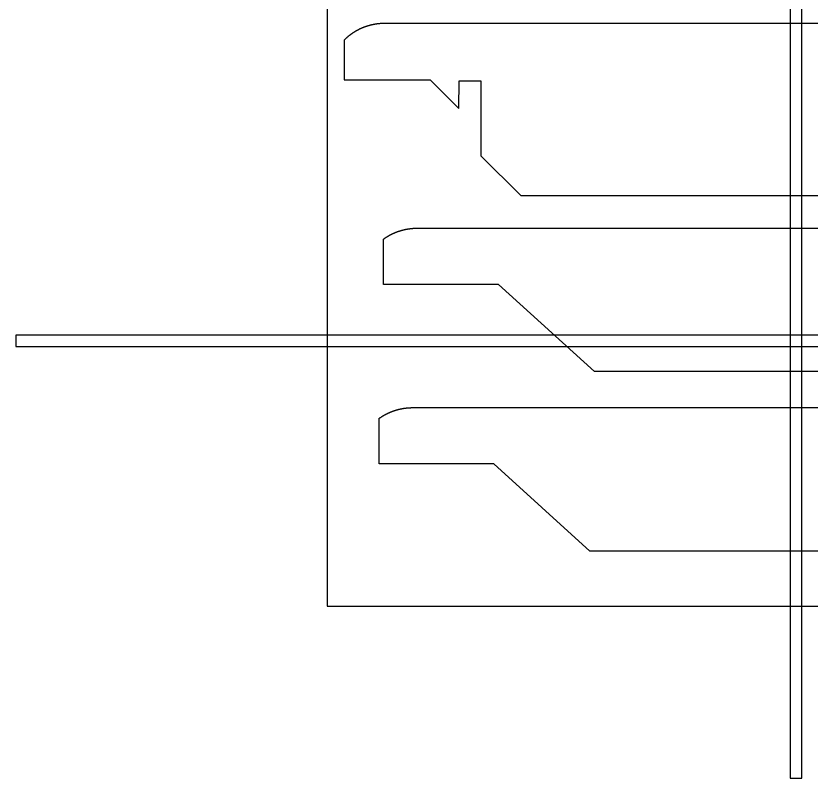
# Model space of a CAD drawing. Header units: inches. Extents: x -1514 to 1282, y -2074 to 286.
# Drawn here: x -1200.43 to -1186.57, y -1615.2 to -1601.92 of the extents above; entities that cross this region are included whole.
import ezdxf

# ---------------------------------------------------------------- set-up
doc = ezdxf.new("R2010")
doc.units = ezdxf.units.IN
doc.header["$LTSCALE"] = 0.1
doc.header["$MEASUREMENT"] = 0
doc.layers.add('pic', color=1, linetype='Continuous')

msp = doc.modelspace()

# ---------------------------------------------------------------- linework, layer by layer
at = {"color": 7, "linetype": 'Continuous', "lineweight": 25}
for points in [[(-1128.2143, -1602.05432), (-1194.00881, -1602.05432), (-1194.01492, -1602.05433), (-1194.02102, -1602.05439), (-1194.02713, -1602.05449), (-1194.03324, -1602.05462), (-1194.03935, -1602.05479), (-1194.04546, -1602.055), (-1194.05157, -1602.05524), (-1194.05767, -1602.05553), (-1194.06378, -1602.05585), (-1194.06988, -1602.05621), (-1194.07598, -1602.0566), (-1194.08207, -1602.05704), (-1194.08817, -1602.05751), (-1194.09426, -1602.05802), (-1194.10034, -1602.05857), (-1194.10642, -1602.05916), (-1194.1125, -1602.05978), (-1194.11857, -1602.06044), (-1194.1216, -1602.06078), (-1194.1246, -1602.06113), (-1194.13059, -1602.06186), (-1194.13658, -1602.06262), (-1194.14256, -1602.06343), (-1194.14855, -1602.06427), (-1194.15453, -1602.06515), (-1194.1605, -1602.06606), (-1194.16648, -1602.06701), (-1194.17245, -1602.068), (-1194.17842, -1602.06903), (-1194.18438, -1602.0701), (-1194.19034, -1602.0712), (-1194.19629, -1602.07234), (-1194.20223, -1602.07351), (-1194.20817, -1602.07472), (-1194.21411, -1602.07597), (-1194.22004, -1602.07726), (-1194.22596, -1602.07858), (-1194.23187, -1602.07994), (-1194.23778, -1602.08133), (-1194.24368, -1602.08276), (-1194.24957, -1602.08423), (-1194.25546, -1602.08573), (-1194.26133, -1602.08727), (-1194.26719, -1602.08884), (-1194.27305, -1602.09045), (-1194.2789, -1602.0921), (-1194.28473, -1602.09378), (-1194.29056, -1602.0955), (-1194.29637, -1602.09725), (-1194.30218, -1602.09903), (-1194.30797, -1602.10086), (-1194.31375, -1602.10271), (-1194.31952, -1602.1046), (-1194.32528, -1602.10653), (-1194.33102, -1602.10849), (-1194.33676, -1602.11049), (-1194.34247, -1602.11252), (-1194.34818, -1602.11458), (-1194.35387, -1602.11668), (-1194.35954, -1602.11882), (-1194.36521, -1602.12099), (-1194.37085, -1602.12319), (-1194.37648, -1602.12542), (-1194.3821, -1602.12769), (-1194.3877, -1602.13), (-1194.39328, -1602.13234), (-1194.39885, -1602.13471), (-1194.4044, -1602.13711), (-1194.40994, -1602.13955), (-1194.41545, -1602.14202), (-1194.42095, -1602.14453), (-1194.42643, -1602.14706), (-1194.43189, -1602.14964), (-1194.43733, -1602.15224), (-1194.44276, -1602.15488), (-1194.44817, -1602.15755), (-1194.45356, -1602.16026), (-1194.45894, -1602.163), (-1194.46431, -1602.16578), (-1194.46966, -1602.16859), (-1194.475, -1602.17144), (-1194.48032, -1602.17432), (-1194.48562, -1602.17723), (-1194.49091, -1602.18018), (-1194.49618, -1602.18316), (-1194.50143, -1602.18618), (-1194.50667, -1602.18923), (-1194.51189, -1602.19231), (-1194.51709, -1602.19542), (-1194.52228, -1602.19857), (-1194.52745, -1602.20175), (-1194.53259, -1602.20496), (-1194.53772, -1602.20821), (-1194.54283, -1602.21148), (-1194.54792, -1602.21479), (-1194.55299, -1602.21813), (-1194.55804, -1602.2215), (-1194.56308, -1602.2249), (-1194.56809, -1602.22833), (-1194.57308, -1602.23179), (-1194.57804, -1602.23528), (-1194.58299, -1602.23881), (-1194.58792, -1602.24236), (-1194.59282, -1602.24594), (-1194.5977, -1602.24955), (-1194.60256, -1602.2532), (-1194.6074, -1602.25687), (-1194.61221, -1602.26057), (-1194.617, -1602.2643), (-1194.62177, -1602.26805), (-1194.62651, -1602.27184), (-1194.63123, -1602.27565), (-1194.63593, -1602.2795), (-1194.6406, -1602.28337), (-1194.64524, -1602.28726), (-1194.64986, -1602.29119), (-1194.65445, -1602.29514), (-1194.65902, -1602.29912), (-1194.66356, -1602.30313), (-1194.66808, -1602.30716), (-1194.67257, -1602.31122), (-1194.67703, -1602.31531), (-1194.68147, -1602.31942), (-1194.68587, -1602.32356), (-1194.69025, -1602.32772), (-1194.69461, -1602.33191), (-1194.69893, -1602.33612), (-1194.70322, -1602.34036), (-1194.70749, -1602.34463), (-1194.70749, -1603.03434), (-1193.20749, -1603.03434), (-1192.70749, -1603.53434), (-1192.70531, -1603.05432), (-1192.3258, -1603.05432), (-1192.3258, -1604.35779), (-1191.62927, -1605.05432), (-1182.3258, -1605.05432)], [(-1183.65001, -1608.1208), (-1190.34661, -1608.1208), (-1192.01955, -1606.60079), (-1194.01955, -1606.60079), (-1194.01955, -1605.80957), (-1194.01559, -1605.80673), (-1194.01162, -1605.80391), (-1194.00762, -1605.8011), (-1194.00362, -1605.79832), (-1193.99959, -1605.79555), (-1193.99555, -1605.7928), (-1193.9915, -1605.79008), (-1193.98743, -1605.78737), (-1193.98335, -1605.78468), (-1193.97925, -1605.78201), (-1193.97514, -1605.77936), (-1193.97101, -1605.77673), (-1193.96687, -1605.77412), (-1193.96271, -1605.77153), (-1193.95854, -1605.76896), (-1193.95436, -1605.76642), (-1193.95016, -1605.76389), (-1193.94595, -1605.76138), (-1193.94173, -1605.75889), (-1193.9375, -1605.75642), (-1193.93325, -1605.75397), (-1193.92899, -1605.75154), (-1193.92471, -1605.74914), (-1193.92043, -1605.74675), (-1193.91613, -1605.74438), (-1193.91182, -1605.74204), (-1193.9075, -1605.73971), (-1193.90316, -1605.73741), (-1193.89882, -1605.73513), (-1193.89446, -1605.73287), (-1193.89009, -1605.73062), (-1193.88571, -1605.72841), (-1193.88132, -1605.72621), (-1193.87692, -1605.72403), (-1193.87251, -1605.72188), (-1193.86809, -1605.71974), (-1193.86366, -1605.71763), (-1193.85922, -1605.71554), (-1193.85477, -1605.71347), (-1193.8503, -1605.71142), (-1193.84583, -1605.7094), (-1193.84135, -1605.70739), (-1193.83686, -1605.70541), (-1193.83236, -1605.70345), (-1193.82786, -1605.70151), (-1193.82334, -1605.6996), (-1193.81881, -1605.69771), (-1193.81428, -1605.69583), (-1193.80974, -1605.69399), (-1193.80519, -1605.69216), (-1193.80063, -1605.69036), (-1193.79606, -1605.68858), (-1193.79149, -1605.68682), (-1193.78691, -1605.68508), (-1193.78232, -1605.68337), (-1193.77772, -1605.68168), (-1193.77312, -1605.68001), (-1193.76851, -1605.67837), (-1193.76389, -1605.67675), (-1193.75927, -1605.67515), (-1193.75464, -1605.67358), (-1193.75001, -1605.67203), (-1193.74536, -1605.6705), (-1193.74072, -1605.66899), (-1193.73606, -1605.66751), (-1193.73141, -1605.66606), (-1193.72674, -1605.66462), (-1193.72207, -1605.66321), (-1193.7174, -1605.66183), (-1193.7127, -1605.66046), (-1193.70799, -1605.65911), (-1193.70327, -1605.65779), (-1193.69855, -1605.65649), (-1193.69382, -1605.65521), (-1193.68908, -1605.65396), (-1193.68433, -1605.65273), (-1193.67958, -1605.65152), (-1193.67481, -1605.65034), (-1193.67005, -1605.64917), (-1193.66527, -1605.64804), (-1193.66049, -1605.64692), (-1193.6557, -1605.64583), (-1193.65091, -1605.64476), (-1193.64611, -1605.64371), (-1193.6413, -1605.64269), (-1193.63649, -1605.64169), (-1193.63167, -1605.64071), (-1193.62685, -1605.63975), (-1193.62203, -1605.63882), (-1193.61719, -1605.63791), (-1193.61236, -1605.63703), (-1193.60751, -1605.63617), (-1193.60267, -1605.63533), (-1193.59782, -1605.63452), (-1193.59296, -1605.63372), (-1193.5881, -1605.63296), (-1193.58324, -1605.63221), (-1193.57838, -1605.63149), (-1193.57351, -1605.63079), (-1193.56863, -1605.63012), (-1193.56376, -1605.62947), (-1193.55888, -1605.62884), (-1193.554, -1605.62823), (-1193.54911, -1605.62765), (-1193.54423, -1605.62709), (-1193.53934, -1605.62656), (-1193.53445, -1605.62605), (-1193.52955, -1605.62556), (-1193.52466, -1605.6251), (-1193.51976, -1605.62466), (-1193.51487, -1605.62424), (-1193.50997, -1605.62385), (-1193.50507, -1605.62348), (-1193.50017, -1605.62314), (-1193.49527, -1605.62282), (-1193.49036, -1605.62252), (-1193.48546, -1605.62224), (-1193.48056, -1605.62199), (-1193.47566, -1605.62177), (-1193.47075, -1605.62156), (-1193.46585, -1605.62138), (-1193.46095, -1605.62123), (-1193.45605, -1605.6211), (-1193.45115, -1605.62099), (-1193.44625, -1605.62091), (-1193.44135, -1605.62085), (-1193.43645, -1605.62081), (-1193.43156, -1605.6208), (-1131.43998, -1605.6208)], [(-1183.65001, -1608.1208), (-1190.34661, -1608.1208), (-1192.01955, -1606.60079), (-1194.01955, -1606.60079), (-1194.01955, -1605.80957), (-1194.01559, -1605.80673), (-1194.01162, -1605.80391), (-1194.00762, -1605.8011), (-1194.00362, -1605.79832), (-1193.99959, -1605.79555), (-1193.99555, -1605.7928), (-1193.9915, -1605.79008), (-1193.98743, -1605.78737), (-1193.98335, -1605.78468), (-1193.97925, -1605.78201), (-1193.97514, -1605.77936), (-1193.97101, -1605.77673), (-1193.96687, -1605.77412), (-1193.96271, -1605.77153), (-1193.95854, -1605.76896), (-1193.95436, -1605.76642), (-1193.95016, -1605.76389), (-1193.94595, -1605.76138), (-1193.94173, -1605.75889), (-1193.9375, -1605.75642), (-1193.93325, -1605.75397), (-1193.92899, -1605.75154), (-1193.92471, -1605.74914), (-1193.92043, -1605.74675), (-1193.91613, -1605.74438), (-1193.91182, -1605.74204), (-1193.9075, -1605.73971), (-1193.90316, -1605.73741), (-1193.89882, -1605.73513), (-1193.89446, -1605.73287), (-1193.89009, -1605.73062), (-1193.88571, -1605.72841), (-1193.88132, -1605.72621), (-1193.87692, -1605.72403), (-1193.87251, -1605.72188), (-1193.86809, -1605.71974), (-1193.86366, -1605.71763), (-1193.85922, -1605.71554), (-1193.85477, -1605.71347), (-1193.8503, -1605.71142), (-1193.84583, -1605.7094), (-1193.84135, -1605.70739), (-1193.83686, -1605.70541), (-1193.83236, -1605.70345), (-1193.82786, -1605.70151), (-1193.82334, -1605.6996), (-1193.81881, -1605.69771), (-1193.81428, -1605.69583), (-1193.80974, -1605.69399), (-1193.80519, -1605.69216), (-1193.80063, -1605.69036), (-1193.79606, -1605.68858), (-1193.79149, -1605.68682), (-1193.78691, -1605.68508), (-1193.78232, -1605.68337), (-1193.77772, -1605.68168), (-1193.77312, -1605.68001), (-1193.76851, -1605.67837), (-1193.76389, -1605.67675), (-1193.75927, -1605.67515), (-1193.75464, -1605.67358), (-1193.75001, -1605.67203), (-1193.74536, -1605.6705), (-1193.74072, -1605.66899), (-1193.73606, -1605.66751), (-1193.73141, -1605.66606), (-1193.72674, -1605.66462), (-1193.72207, -1605.66321), (-1193.7174, -1605.66183), (-1193.7127, -1605.66046), (-1193.70799, -1605.65911), (-1193.70327, -1605.65779), (-1193.69855, -1605.65649), (-1193.69382, -1605.65521), (-1193.68908, -1605.65396), (-1193.68433, -1605.65273), (-1193.67958, -1605.65152), (-1193.67481, -1605.65034), (-1193.67005, -1605.64917), (-1193.66527, -1605.64804), (-1193.66049, -1605.64692), (-1193.6557, -1605.64583), (-1193.65091, -1605.64476), (-1193.64611, -1605.64371), (-1193.6413, -1605.64269), (-1193.63649, -1605.64169), (-1193.63167, -1605.64071), (-1193.62685, -1605.63975), (-1193.62203, -1605.63882), (-1193.61719, -1605.63791), (-1193.61236, -1605.63703), (-1193.60751, -1605.63617), (-1193.60267, -1605.63533), (-1193.59782, -1605.63452), (-1193.59296, -1605.63372), (-1193.5881, -1605.63296), (-1193.58324, -1605.63221), (-1193.57838, -1605.63149), (-1193.57351, -1605.63079), (-1193.56863, -1605.63012), (-1193.56376, -1605.62947), (-1193.55888, -1605.62884), (-1193.554, -1605.62823), (-1193.54911, -1605.62765), (-1193.54423, -1605.62709), (-1193.53934, -1605.62656), (-1193.53445, -1605.62605), (-1193.52955, -1605.62556), (-1193.52466, -1605.6251), (-1193.51976, -1605.62466), (-1193.51487, -1605.62424), (-1193.50997, -1605.62385), (-1193.50507, -1605.62348), (-1193.50017, -1605.62314), (-1193.49527, -1605.62282), (-1193.49036, -1605.62252), (-1193.48546, -1605.62224), (-1193.48056, -1605.62199), (-1193.47566, -1605.62177), (-1193.47075, -1605.62156), (-1193.46585, -1605.62138), (-1193.46095, -1605.62123), (-1193.45605, -1605.6211), (-1193.45115, -1605.62099), (-1193.44625, -1605.62091), (-1193.44135, -1605.62085), (-1193.43645, -1605.62081), (-1193.43156, -1605.6208), (-1131.43998, -1605.6208)], [(-1183.7288, -1611.24812), (-1190.4254, -1611.24812), (-1192.09835, -1609.7281), (-1194.09835, -1609.7281), (-1194.09835, -1608.93689), (-1194.09439, -1608.93405), (-1194.09041, -1608.93122), (-1194.08642, -1608.92842), (-1194.08241, -1608.92563), (-1194.07838, -1608.92287), (-1194.07435, -1608.92012), (-1194.07029, -1608.91739), (-1194.06622, -1608.91469), (-1194.06214, -1608.912), (-1194.05804, -1608.90933), (-1194.05393, -1608.90668), (-1194.0498, -1608.90405), (-1194.04566, -1608.90144), (-1194.0415, -1608.89885), (-1194.03734, -1608.89628), (-1194.03315, -1608.89373), (-1194.02896, -1608.8912), (-1194.02475, -1608.88869), (-1194.02052, -1608.8862), (-1194.01629, -1608.88374), (-1194.01204, -1608.88129), (-1194.00778, -1608.87886), (-1194.00351, -1608.87645), (-1193.99922, -1608.87406), (-1193.99492, -1608.8717), (-1193.99061, -1608.86935), (-1193.98629, -1608.86703), (-1193.98196, -1608.86473), (-1193.97761, -1608.86244), (-1193.97325, -1608.86018), (-1193.96889, -1608.85794), (-1193.96451, -1608.85572), (-1193.96012, -1608.85352), (-1193.95572, -1608.85135), (-1193.95131, -1608.84919), (-1193.94688, -1608.84706), (-1193.94245, -1608.84495), (-1193.93801, -1608.84285), (-1193.93356, -1608.84079), (-1193.9291, -1608.83874), (-1193.92463, -1608.83671), (-1193.92014, -1608.83471), (-1193.91566, -1608.83273), (-1193.91116, -1608.83077), (-1193.90665, -1608.82883), (-1193.90213, -1608.82692), (-1193.89761, -1608.82502), (-1193.89307, -1608.82315), (-1193.88853, -1608.8213), (-1193.88398, -1608.81948), (-1193.87942, -1608.81767), (-1193.87486, -1608.81589), (-1193.87028, -1608.81413), (-1193.8657, -1608.8124), (-1193.86111, -1608.81069), (-1193.85652, -1608.809), (-1193.85191, -1608.80733), (-1193.8473, -1608.80569), (-1193.84269, -1608.80407), (-1193.83806, -1608.80247), (-1193.83343, -1608.80089), (-1193.8288, -1608.79934), (-1193.82416, -1608.79781), (-1193.81951, -1608.79631), (-1193.81486, -1608.79483), (-1193.8102, -1608.79337), (-1193.80553, -1608.79194), (-1193.80087, -1608.79053), (-1193.79619, -1608.78914), (-1193.79149, -1608.78777), (-1193.78678, -1608.78643), (-1193.78207, -1608.78511), (-1193.77734, -1608.78381), (-1193.77261, -1608.78253), (-1193.76787, -1608.78128), (-1193.76312, -1608.78005), (-1193.75837, -1608.77884), (-1193.75361, -1608.77765), (-1193.74884, -1608.77649), (-1193.74406, -1608.77535), (-1193.73928, -1608.77424), (-1193.7345, -1608.77314), (-1193.7297, -1608.77207), (-1193.7249, -1608.77103), (-1193.7201, -1608.77), (-1193.71528, -1608.769), (-1193.71047, -1608.76802), (-1193.70565, -1608.76707), (-1193.70082, -1608.76614), (-1193.69599, -1608.76523), (-1193.69115, -1608.76435), (-1193.68631, -1608.76349), (-1193.68146, -1608.76265), (-1193.67661, -1608.76183), (-1193.67176, -1608.76104), (-1193.6669, -1608.76027), (-1193.66203, -1608.75953), (-1193.65717, -1608.75881), (-1193.6523, -1608.75811), (-1193.64743, -1608.75743), (-1193.64255, -1608.75678), (-1193.63767, -1608.75615), (-1193.63279, -1608.75555), (-1193.62791, -1608.75497), (-1193.62302, -1608.75441), (-1193.61813, -1608.75388), (-1193.61324, -1608.75337), (-1193.60835, -1608.75288), (-1193.60345, -1608.75242), (-1193.59856, -1608.75198), (-1193.59366, -1608.75156), (-1193.58876, -1608.75117), (-1193.58386, -1608.7508), (-1193.57896, -1608.75045), (-1193.57406, -1608.75013), (-1193.56916, -1608.74983), (-1193.56425, -1608.74956), (-1193.55935, -1608.74931), (-1193.55445, -1608.74908), (-1193.54955, -1608.74888), (-1193.54464, -1608.7487), (-1193.53974, -1608.74855), (-1193.53484, -1608.74841), (-1193.52994, -1608.74831), (-1193.52504, -1608.74822), (-1193.52014, -1608.74816), (-1193.51525, -1608.74813), (-1193.51035, -1608.74812), (-1131.51877, -1608.74812)]]:
    msp.add_lwpolyline(points, dxfattribs=at)
at = {"layer": 'pic'}
for points in [[(-1186.9346, -1615.20382), (-1186.7346, -1615.20382), (-1186.7346, -1567.20382), (-1186.9346, -1567.20382)], [(-1200.42527, -1607.68449), (-1070.42527, -1607.68449), (-1070.42527, -1607.48449), (-1200.42527, -1607.48449)]]:
    msp.add_lwpolyline(points, close=True, dxfattribs=at)
at = {"layer": 'pic', "color": 1}
msp.add_lwpolyline([(-1195.00188, -1612.20503), (-1081.50188, -1612.20503), (-1081.50188, -1569.20503), (-1195.00188, -1569.20503)], close=True, dxfattribs=at)

doc.saveas('drawing.dxf')
